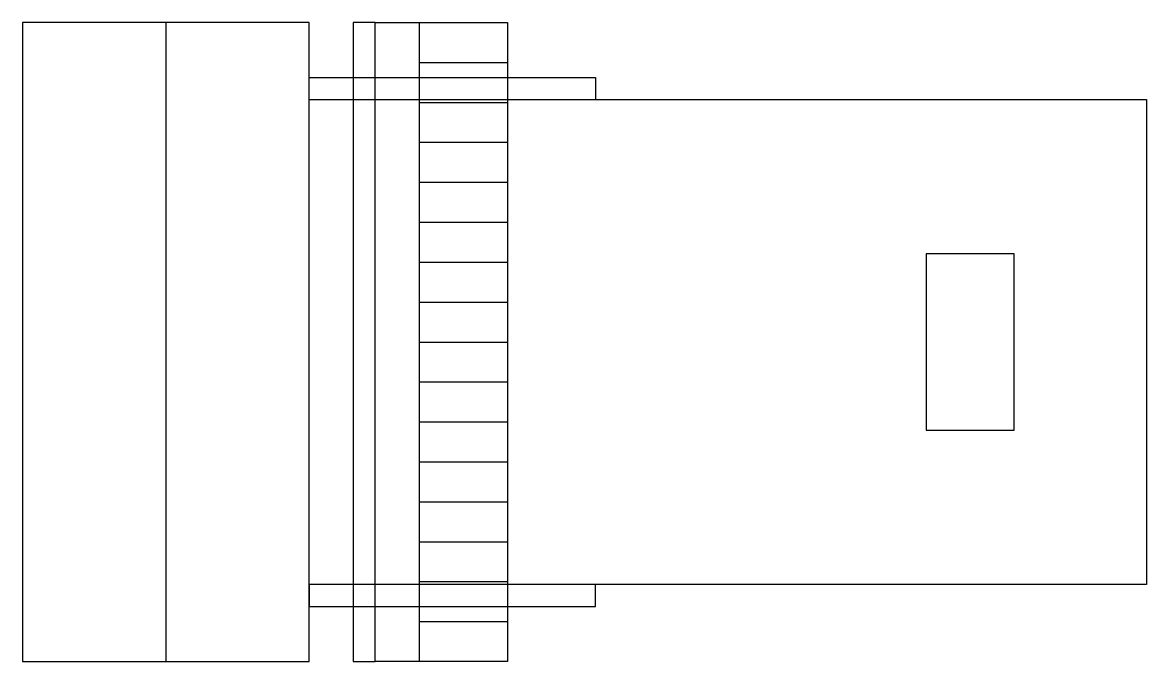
# Model space of a CAD drawing. Header units: millimetres. Extents: x 0 to 51, y 0 to 29.
import ezdxf

# ---------------------------------------------------------------- set-up
doc = ezdxf.new("R2010")
doc.units = ezdxf.units.MM
doc.layers.add('CONDUCTOR', color=7, linetype='Continuous')
doc.layers.add('CONTROL', color=150, linetype='Continuous')

# ---------------------------------------------------------------- blocks, each defined once
blk = doc.blocks.new('HDB')
at = {"layer": 'CONDUCTOR', "color": 8, "ltscale": 100}
blk.add_line((-6.5, 14.5), (-6.5, -14.5), dxfattribs=at)
for points in [[(3, 14.5), (2, 14.5), (2, -14.5), (3, -14.5)], [(28, -4), (32, -4), (32, 4), (28, 4)]]:
    blk.add_lwpolyline(points, close=True, dxfattribs=at)
for points in [[(0, 11), (0, 12), (13, 12), (13, 11)], [(0, -11), (0, -12), (13, -12), (13, -11)]]:
    blk.add_lwpolyline(points, dxfattribs=at)
at = {"layer": 'CONTROL', "ltscale": 100}
for p, q in [((5, 14.5), (5, -14.5)), ((5, 12.6875), (9, 12.6875)), ((5, 10.875), (9, 10.875)), ((5, 9.0625), (9, 9.0625)), ((5, 7.25), (9, 7.25)), ((5, 5.4375), (9, 5.4375)), ((5, 3.625), (9, 3.625)), ((5, 1.8125), (9, 1.8125)), ((5, 0), (9, 0)), ((5, -1.8125), (9, -1.8125)), ((5, -3.625), (9, -3.625)), ((5, -5.4375), (9, -5.4375)), ((5, -7.25), (9, -7.25)), ((5, -9.0625), (9, -9.0625)), ((5, -10.875), (9, -10.875)), ((5, -12.6875), (9, -12.6875))]:
    blk.add_line(p, q, dxfattribs=at)
for points in [[(-13, 14.5), (-13, -14.5), (0, -14.5), (0, 14.5), (-13, 14.5)], [(0, 11), (38, 11), (38, -11), (0, -11)]]:
    blk.add_lwpolyline(points, dxfattribs=at)
blk.add_lwpolyline([(3, 14.5), (9, 14.5), (9, -14.5), (3, -14.5)], close=True, dxfattribs=at)

msp = doc.modelspace()

# ---------------------------------------------------------------- block references
msp.add_blockref('HDB', (13, 14.5))

doc.saveas('drawing.dxf')
